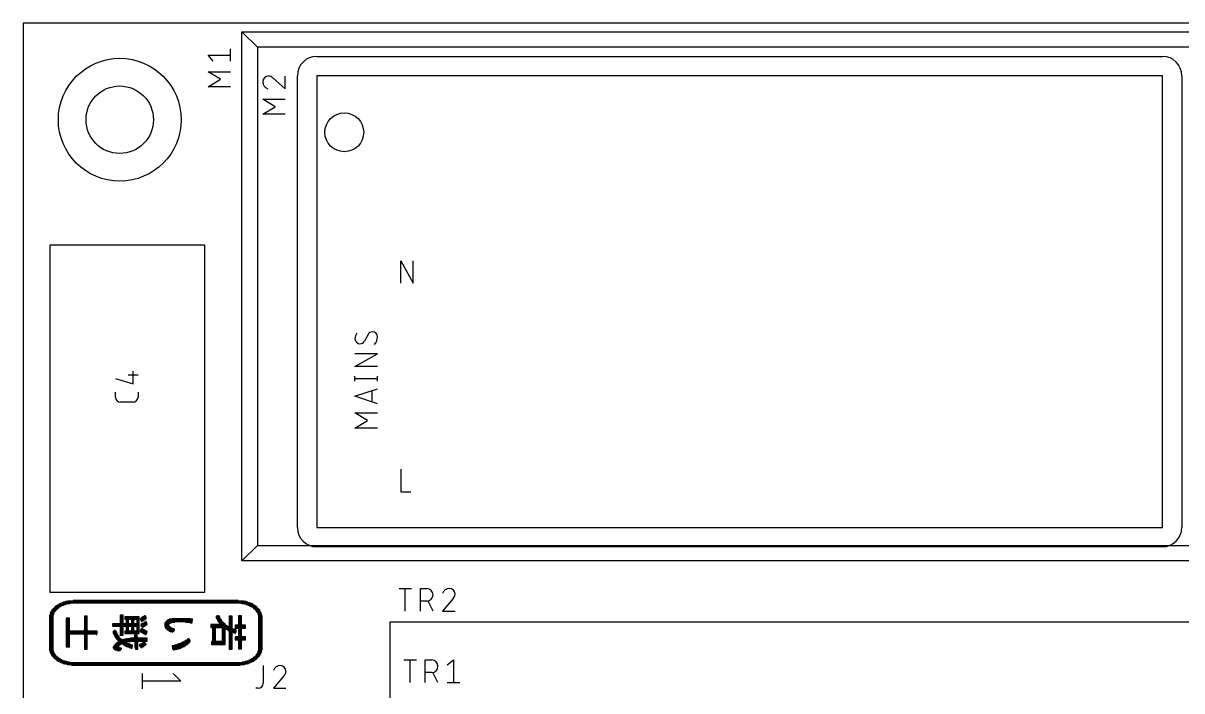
# Model space of a CAD drawing. Extents: x 0 to 3.54, y 0 to 3.31.
# Drawn here: x 0 to 2.362, y 1.946 to 3.307 of the extents above; entities that cross this region are included whole.
import ezdxf

# ---------------------------------------------------------------- set-up
doc = ezdxf.new("R2010")
doc.units = 0
doc.layers.add('DRAWING', color=7, linetype='Continuous')

# ---------------------------------------------------------------- blocks, each defined once
blk = doc.blocks.new('RECT')
at = {"linetype": 'Continuous'}
blk.add_hatch(color=7, dxfattribs=at).paths.add_polyline_path([(-0.01969, -0.01969), (0.01969, -0.01969), (0.01969, 0.01969), (-0.01969, 0.01969)])
blk.add_lwpolyline([(-0.01969, -0.01969), (0.01969, -0.01969), (0.01969, 0.01969), (-0.01969, 0.01969)], close=True, dxfattribs=at)

msp = doc.modelspace()

# ---------------------------------------------------------------- linework, layer by layer
at = {"layer": 'DRAWING'}
for p, q in [((3.5433, 3.3071), (0, 3.3071)), ((0, 3.3071), (0, 0)), ((0.4461, 3.2894), (2.5169, 3.2894)), ((0.4461, 2.2106), (0.4461, 3.2894)), ((0.4461, 3.2894), (0.4776, 3.2579)), ((0.3872, 3.2293), (0.377, 3.2421)), ((0.377, 3.2421), (0.423, 3.2421)), ((0.423, 3.2293), (0.423, 3.2549)), ((0.4776, 3.2579), (0.4776, 2.2421)), ((2.4854, 3.2579), (0.4776, 3.2579)), ((0.5984, 3.2394), (2.3228, 3.2394)), ((0.4026, 3.1926), (0.377, 3.2079)), ((0.377, 3.2079), (0.423, 3.2079)), ((0.377, 3.1772), (0.4026, 3.1926)), ((0.5088, 3.1953), (0.5343, 3.1735)), ((0.5343, 3.1735), (0.5343, 3.1991)), ((0.5591, 2.2787), (0.5591, 3.2)), ((0.5984, 3.2), (0.5984, 2.2787)), ((2.3228, 3.2), (0.5984, 3.2)), ((2.3228, 2.2787), (2.3228, 3.2)), ((2.3622, 3.2), (2.3622, 2.2787)), ((0.423, 3.1772), (0.377, 3.1772)), ((0.5139, 3.1368), (0.4883, 3.1522)), ((0.4883, 3.1522), (0.5343, 3.1522)), ((0.4883, 3.1215), (0.5139, 3.1368)), ((0.5343, 3.1215), (0.4883, 3.1215)), ((0.0548, 2.8551), (0.3698, 2.8551)), ((0.0548, 2.1464), (0.0548, 2.8551)), ((0.3698, 2.8551), (0.3698, 2.1464)), ((0.7697, 2.7768), (0.7697, 2.8228)), ((0.7697, 2.8228), (0.7953, 2.7768)), ((0.7953, 2.7768), (0.7953, 2.8228)), ((0.7032, 2.6725), (0.6956, 2.6585)), ((0.6764, 2.6071), (0.7224, 2.6326)), ((0.7224, 2.6326), (0.6764, 2.6326)), ((0.7224, 2.6071), (0.6764, 2.6071)), ((0.1882, 2.5823), (0.224, 2.572)), ((0.2138, 2.5899), (0.2342, 2.5899)), ((0.224, 2.572), (0.224, 2.5976)), ((0.6764, 2.5772), (0.6764, 2.5875)), ((0.6764, 2.5824), (0.7224, 2.5824)), ((0.7224, 2.5772), (0.7224, 2.5875)), ((0.1882, 2.5446), (0.1882, 2.5549)), ((0.2342, 2.5549), (0.2342, 2.5446)), ((0.6764, 2.5464), (0.7224, 2.5617)), ((0.7109, 2.5579), (0.7109, 2.5349)), ((0.224, 2.5344), (0.1985, 2.5344)), ((0.7224, 2.531), (0.6764, 2.5464)), ((0.702, 2.4969), (0.6764, 2.5122)), ((0.6764, 2.5122), (0.7224, 2.5122)), ((0.6764, 2.4815), (0.702, 2.4969)), ((0.7224, 2.4815), (0.6764, 2.4815)), ((0.7697, 2.3976), (0.7697, 2.3516)), ((0.7697, 2.3516), (0.7902, 2.3516)), ((0.5984, 2.2787), (2.3228, 2.2787)), ((0.4776, 2.2421), (0.4461, 2.2106)), ((0.4776, 2.2421), (2.4854, 2.2421)), ((2.3228, 2.2394), (0.5984, 2.2394)), ((2.5169, 2.2106), (0.4461, 2.2106)), ((0.7664, 2.1543), (0.7919, 2.1543)), ((0.7791, 2.1083), (0.7791, 2.1543)), ((0.8102, 2.1083), (0.8102, 2.1543)), ((0.8102, 2.1543), (0.8229, 2.1543)), ((0.3698, 2.1464), (0.0548, 2.1464)), ((0.8229, 2.1287), (0.8102, 2.1287)), ((0.8357, 2.1083), (0.8255, 2.1287)), ((0.8766, 2.1338), (0.8549, 2.1083)), ((0.8549, 2.1083), (0.8804, 2.1083)), ((0.7482, 0.0389), (0.7482, 2.0861)), ((0.7482, 2.0861), (2.4805, 2.0861)), ((0.776, 2.0086), (0.8016, 2.0086)), ((0.7888, 1.9626), (0.7888, 2.0086)), ((0.8198, 1.9626), (0.8198, 2.0086)), ((0.8198, 2.0086), (0.8326, 2.0086)), ((0.8645, 1.9984), (0.8773, 2.0086)), ((0.8773, 2.0086), (0.8773, 1.9626)), ((0.4895, 1.9971), (0.4895, 1.9613)), ((0.2425, 1.9811), (0.2425, 1.9496)), ((0.3213, 1.9654), (0.2425, 1.9654)), ((0.3055, 1.9811), (0.3213, 1.9654)), ((0.532, 1.9767), (0.5103, 1.9511)), ((0.8326, 1.983), (0.8198, 1.983)), ((0.8454, 1.9626), (0.8351, 1.983)), ((0.8645, 1.9626), (0.8901, 1.9626)), ((0.4793, 1.9511), (0.4742, 1.9511)), ((0.5103, 1.9511), (0.5358, 1.9511))]:
    msp.add_line(p, q, dxfattribs=at)
for centre, radius in [((0.1969, 3.1102), 0.1252), ((0.1969, 3.1102), 0.0688), ((0.6547, 3.0846), 0.0396)]:
    msp.add_circle(centre, radius, dxfattribs=at)
for centre, radius, start, end in [((0.5984, 3.2), 0.0394, 90, 180), ((2.3228, 3.2), 0.0394, 0, 90), ((0.4998, 3.1876), 0.0115, 90, 180), ((0.4998, 3.1867), 0.0124, 43.6034, 90.0002), ((0.5031, 3.1876), 0.0148, 180.0001, 252.0554), ((0.6956, 2.6636), 0.0192, 143.1294, 180), ((0.7122, 2.6673), 0.0104, 90.0001, 149.4899), ((0.7122, 2.6674), 0.0102, 0, 90), ((0.6866, 2.6636), 0.0102, 180, 270), ((0.6866, 2.6637), 0.0104, 269.9998, 329.4902), ((0.7008, 2.6674), 0.0216, 314.761, 359.9999), ((0.1985, 2.5446), 0.0102, 180.0014, 270), ((0.224, 2.5446), 0.0102, 270, 0), ((0.5984, 2.2787), 0.0394, 180, 270), ((2.3228, 2.2787), 0.0394, 270, 0), ((0.8229, 2.1415), 0.0128, 270, 90), ((0.8689, 2.1395), 0.0148, 90.0001, 162.0549), ((0.8689, 2.1428), 0.0115, 0, 90), ((0.8681, 2.1428), 0.0124, 313.604, 359.9996), ((0.8326, 1.9958), 0.0128, 270, 90), ((0.5243, 1.9823), 0.0148, 90.0001, 162.0549), ((0.5243, 1.9856), 0.0115, 0, 90), ((0.5235, 1.9856), 0.0124, 313.604, 359.9996), ((0.4793, 1.9613), 0.0102, 270, 0)]:
    msp.add_arc(centre, radius, start, end, dxfattribs=at)

# ---------------------------------------------------------------- block references
at = {"layer": 'DRAWING', "yscale": 0.0305, "rotation": 270}
for p, xscale in [((0.0821, 2.1234), 0.1524), ((0.0833, 2.124), 0.1219), ((0.0845, 2.124), 0.1219), ((0.0857, 2.124), 0.1219), ((0.0869, 2.1252), 0.1219), ((0.0881, 2.1252), 0.1219), ((0.0893, 2.1252), 0.1219), ((0.0905, 2.1258), 0.0914), ((0.0917, 2.1264), 0.1219), ((0.0929, 2.1264), 0.1219), ((0.0941, 2.1264), 0.1219), ((0.0953, 2.1264), 0.1219), ((0.0965, 2.127), 0.0914), ((0.0977, 2.127), 0.0914), ((0.0989, 2.127), 0.0914), ((0.1001, 2.127), 0.0914), ((0.1013, 2.127), 0.0914), ((0.1025, 2.1276), 0.1219), ((0.1037, 2.1276), 0.1219), ((0.1049, 2.1276), 0.1219), ((0.1061, 2.1276), 0.1219), ((0.1073, 2.1276), 0.1219), ((0.1085, 2.1276), 0.1219), ((0.1097, 2.1276), 0.1219), ((0.1109, 2.1276), 0.1219), ((0.1121, 2.1276), 0.1219), ((0.1133, 2.1276), 0.1219), ((0.1145, 2.1276), 0.1219), ((0.1157, 2.1276), 0.1219), ((0.1169, 2.1276), 0.1219), ((0.1181, 2.1276), 0.1219), ((0.1193, 2.1276), 0.1219), ((0.1205, 2.1276), 0.1219), ((0.1217, 2.1276), 0.1219), ((0.1229, 2.1276), 0.1219), ((0.1241, 2.1276), 0.1219), ((0.1253, 2.1276), 0.1219), ((0.1265, 2.1276), 0.1219), ((0.1277, 2.1276), 0.1219), ((0.1289, 2.1276), 0.1219), ((0.1301, 2.1276), 0.1219), ((0.1313, 2.1276), 0.1219), ((0.1325, 2.1276), 0.1219), ((0.1337, 2.1276), 0.1219), ((0.1349, 2.1276), 0.1219), ((0.1361, 2.1276), 0.1219), ((0.1373, 2.1276), 0.1219), ((0.1385, 2.1276), 0.1219), ((0.1397, 2.1276), 0.1219), ((0.1409, 2.1276), 0.1219), ((0.1421, 2.1276), 0.1219), ((0.1433, 2.1276), 0.1219), ((0.1445, 2.1276), 0.1219), ((0.1457, 2.1276), 0.1219), ((0.1469, 2.1276), 0.1219), ((0.1481, 2.1276), 0.1219), ((0.1493, 2.1276), 0.1219), ((0.1505, 2.1276), 0.1219), ((0.1517, 2.1276), 0.1219), ((0.1529, 2.1276), 0.1219), ((0.1541, 2.1276), 0.1219), ((0.1553, 2.1276), 0.1219), ((0.1565, 2.1276), 0.1219), ((0.1577, 2.1276), 0.1219), ((0.1589, 2.1276), 0.1219), ((0.1601, 2.1276), 0.1219), ((0.1613, 2.1276), 0.1219), ((0.1625, 2.1276), 0.1219), ((0.1637, 2.1276), 0.1219), ((0.1649, 2.1276), 0.1219), ((0.1661, 2.1276), 0.1219), ((0.1673, 2.1276), 0.1219), ((0.1685, 2.1276), 0.1219), ((0.1697, 2.1276), 0.1219), ((0.1709, 2.1276), 0.1219), ((0.1721, 2.1276), 0.1219), ((0.1733, 2.1276), 0.1219), ((0.1745, 2.1276), 0.1219), ((0.1757, 2.1276), 0.1219), ((0.1769, 2.1276), 0.1219), ((0.1781, 2.1276), 0.1219), ((0.1793, 2.1276), 0.1219), ((0.1805, 2.1276), 0.1219), ((0.1817, 2.1276), 0.1219), ((0.1829, 2.1276), 0.1219), ((0.1841, 2.1276), 0.1219), ((0.1853, 2.1276), 0.1219), ((0.1865, 2.1276), 0.1219), ((0.1877, 2.1276), 0.1219), ((0.1889, 2.1276), 0.1219), ((0.1901, 2.1276), 0.1219), ((0.1913, 2.1276), 0.1219), ((0.1925, 2.1276), 0.1219), ((0.1937, 2.1276), 0.1219), ((0.1949, 2.1276), 0.1219), ((0.1961, 2.1276), 0.1219), ((0.1973, 2.1276), 0.1219), ((0.1985, 2.1276), 0.1219), ((0.1997, 2.1276), 0.1219), ((0.2009, 2.1276), 0.1219), ((0.2021, 2.1276), 0.1219), ((0.2033, 2.1276), 0.1219), ((0.2045, 2.1276), 0.1219), ((0.2057, 2.1276), 0.1219), ((0.2069, 2.1276), 0.1219), ((0.2081, 2.1276), 0.1219), ((0.2093, 2.1276), 0.1219), ((0.2105, 2.1276), 0.1219), ((0.2117, 2.1276), 0.1219), ((0.2129, 2.1276), 0.1219), ((0.2141, 2.1276), 0.1219), ((0.2153, 2.1276), 0.1219), ((0.2165, 2.1276), 0.1219), ((0.2177, 2.1276), 0.1219), ((0.2189, 2.1276), 0.1219), ((0.2201, 2.1276), 0.1219), ((0.2213, 2.1276), 0.1219), ((0.2225, 2.1276), 0.1219), ((0.2237, 2.1276), 0.1219), ((0.2249, 2.1276), 0.1219), ((0.2261, 2.1276), 0.1219), ((0.2273, 2.1276), 0.1219), ((0.2285, 2.1276), 0.1219), ((0.2297, 2.1276), 0.1219), ((0.2309, 2.1276), 0.1219), ((0.2321, 2.1276), 0.1219), ((0.2333, 2.1276), 0.1219), ((0.2345, 2.1276), 0.1219), ((0.2357, 2.1276), 0.1219), ((0.2369, 2.1276), 0.1219), ((0.2381, 2.1276), 0.1219), ((0.2393, 2.1276), 0.1219), ((0.2405, 2.1276), 0.1219), ((0.2417, 2.1276), 0.1219), ((0.2429, 2.1276), 0.1219), ((0.2441, 2.1276), 0.1219), ((0.2453, 2.1276), 0.1219), ((0.2465, 2.1276), 0.1219), ((0.2477, 2.1276), 0.1219), ((0.2489, 2.1276), 0.1219), ((0.2501, 2.1276), 0.1219), ((0.2513, 2.1276), 0.1219), ((0.2525, 2.1276), 0.1219), ((0.2537, 2.1276), 0.1219), ((0.2549, 2.1276), 0.1219), ((0.2561, 2.1276), 0.1219), ((0.2573, 2.1276), 0.1219), ((0.2585, 2.1276), 0.1219), ((0.2597, 2.1276), 0.1219), ((0.2609, 2.1276), 0.1219), ((0.2621, 2.1276), 0.1219), ((0.2633, 2.1276), 0.1219), ((0.2645, 2.1276), 0.1219), ((0.2657, 2.1276), 0.1219), ((0.2669, 2.1276), 0.1219), ((0.2681, 2.1276), 0.1219), ((0.2693, 2.1276), 0.1219), ((0.2705, 2.1276), 0.1219), ((0.2717, 2.1276), 0.1219), ((0.2729, 2.1276), 0.1219), ((0.2741, 2.1276), 0.1219), ((0.2753, 2.1276), 0.1219), ((0.2765, 2.1276), 0.1219), ((0.2777, 2.1276), 0.1219), ((0.2789, 2.1276), 0.1219), ((0.2801, 2.1276), 0.1219), ((0.2813, 2.1276), 0.1219), ((0.2825, 2.1276), 0.1219), ((0.2837, 2.1276), 0.1219), ((0.2849, 2.1276), 0.1219), ((0.2861, 2.1276), 0.1219), ((0.2873, 2.1276), 0.1219), ((0.2885, 2.1276), 0.1219), ((0.2897, 2.1276), 0.1219), ((0.2909, 2.1276), 0.1219), ((0.2921, 2.1276), 0.1219), ((0.2933, 2.1276), 0.1219), ((0.2945, 2.1276), 0.1219), ((0.2957, 2.1276), 0.1219), ((0.2969, 2.1276), 0.1219), ((0.2981, 2.1276), 0.1219), ((0.2993, 2.1276), 0.1219), ((0.3005, 2.1276), 0.1219), ((0.3017, 2.1276), 0.1219), ((0.3029, 2.1276), 0.1219), ((0.3041, 2.1276), 0.1219), ((0.3053, 2.1276), 0.1219), ((0.3065, 2.1276), 0.1219), ((0.3077, 2.1276), 0.1219), ((0.3089, 2.1276), 0.1219), ((0.3101, 2.1276), 0.1219), ((0.3113, 2.1276), 0.1219), ((0.3125, 2.1276), 0.1219), ((0.3137, 2.1276), 0.1219), ((0.3149, 2.1276), 0.1219), ((0.3161, 2.1276), 0.1219), ((0.3173, 2.1276), 0.1219), ((0.3185, 2.1276), 0.1219), ((0.3197, 2.1276), 0.1219), ((0.3209, 2.1276), 0.1219), ((0.3221, 2.1276), 0.1219), ((0.3233, 2.1276), 0.1219), ((0.3245, 2.1276), 0.1219), ((0.3257, 2.1276), 0.1219), ((0.3269, 2.1276), 0.1219), ((0.3281, 2.1276), 0.1219), ((0.3293, 2.1276), 0.1219), ((0.3305, 2.1276), 0.1219), ((0.3317, 2.1276), 0.1219), ((0.3329, 2.1276), 0.1219), ((0.3341, 2.1276), 0.1219), ((0.3353, 2.1276), 0.1219), ((0.3365, 2.1276), 0.1219), ((0.3377, 2.1276), 0.1219), ((0.3389, 2.1276), 0.1219), ((0.3401, 2.1276), 0.1219), ((0.3413, 2.1276), 0.1219), ((0.3425, 2.1276), 0.1219), ((0.3437, 2.1276), 0.1219), ((0.3449, 2.1276), 0.1219), ((0.3461, 2.1276), 0.1219), ((0.3473, 2.1276), 0.1219), ((0.3485, 2.1276), 0.1219), ((0.3497, 2.1276), 0.1219), ((0.3509, 2.1276), 0.1219), ((0.3521, 2.1276), 0.1219), ((0.3533, 2.1276), 0.1219), ((0.3545, 2.1276), 0.1219), ((0.3557, 2.1276), 0.1219), ((0.3569, 2.1276), 0.1219), ((0.3581, 2.1276), 0.1219), ((0.3593, 2.1276), 0.1219), ((0.3605, 2.1276), 0.1219), ((0.3617, 2.1276), 0.1219), ((0.3629, 2.1276), 0.1219), ((0.3641, 2.1276), 0.1219), ((0.3653, 2.1276), 0.1219), ((0.3665, 2.1276), 0.1219), ((0.3677, 2.1276), 0.1219), ((0.3689, 2.1276), 0.1219), ((0.3701, 2.1276), 0.1219), ((0.3713, 2.1276), 0.1219), ((0.3725, 2.1276), 0.1219), ((0.3737, 2.1276), 0.1219), ((0.3749, 2.1276), 0.1219), ((0.3761, 2.1276), 0.1219), ((0.3773, 2.1276), 0.1219), ((0.3785, 2.1276), 0.1219), ((0.3797, 2.1276), 0.1219), ((0.3809, 2.1276), 0.1219), ((0.3821, 2.1276), 0.1219), ((0.3833, 2.1276), 0.1219), ((0.3845, 2.1276), 0.1219), ((0.3857, 2.1276), 0.1219), ((0.3869, 2.1276), 0.1219), ((0.3881, 2.1276), 0.1219), ((0.3893, 2.1276), 0.1219), ((0.3905, 2.1276), 0.1219), ((0.3917, 2.1276), 0.1219), ((0.3929, 2.1276), 0.1219), ((0.3941, 2.1276), 0.1219), ((0.3953, 2.1276), 0.1219), ((0.3965, 2.1276), 0.1219), ((0.3977, 2.1276), 0.1219), ((0.3989, 2.1276), 0.1219), ((0.4001, 2.1276), 0.1219), ((0.4013, 2.1276), 0.1219), ((0.4025, 2.1276), 0.1219), ((0.4037, 2.1276), 0.1219), ((0.4049, 2.1276), 0.1219), ((0.4061, 2.1276), 0.1219), ((0.4073, 2.1276), 0.1219), ((0.4085, 2.1276), 0.1219), ((0.4097, 2.1276), 0.1219), ((0.4109, 2.1276), 0.1219), ((0.4121, 2.1276), 0.1219), ((0.4133, 2.1276), 0.1219), ((0.4145, 2.1276), 0.1219), ((0.4157, 2.1276), 0.1219), ((0.4169, 2.1276), 0.1219), ((0.4181, 2.1276), 0.1219), ((0.4193, 2.1276), 0.1219), ((0.4205, 2.1276), 0.1219), ((0.4217, 2.1276), 0.1219), ((0.4229, 2.1276), 0.1219), ((0.4241, 2.1276), 0.1219), ((0.4253, 2.1276), 0.1219), ((0.4265, 2.1276), 0.1219), ((0.4277, 2.1276), 0.1219), ((0.4289, 2.1276), 0.1219), ((0.4301, 2.1276), 0.1219), ((0.4313, 2.1276), 0.1219), ((0.4325, 2.1276), 0.1219), ((0.4337, 2.1276), 0.1219), ((0.4349, 2.1276), 0.1219), ((0.4361, 2.1276), 0.1219), ((0.4373, 2.1276), 0.1219), ((0.4385, 2.1276), 0.1219), ((0.4397, 2.127), 0.0914), ((0.4409, 2.127), 0.0914), ((0.4421, 2.127), 0.0914), ((0.4433, 2.127), 0.0914), ((0.4445, 2.127), 0.0914), ((0.4457, 2.1264), 0.1219), ((0.4469, 2.1264), 0.1219), ((0.4481, 2.1264), 0.1219), ((0.4493, 2.1264), 0.1219), ((0.4505, 2.1258), 0.0914), ((0.4517, 2.1252), 0.1219), ((0.4529, 2.1252), 0.1219), ((0.4541, 2.1252), 0.1219), ((0.4553, 2.124), 0.1219), ((0.4565, 2.124), 0.1219), ((0.4577, 2.124), 0.1219), ((0.0557, 2.064), 2.072599999999999), ((0.0569, 2.064), 2.194599999999999), ((0.0581, 2.064), 2.3165), ((0.0593, 2.064), 2.3774), ((0.0605, 2.064), 2.4384), ((0.0617, 2.1072), 0.3048), ((0.0629, 2.1096), 0.2438), ((0.0641, 2.1114), 0.2134), ((0.0653, 2.1126), 0.2134), ((0.0665, 2.1138), 0.2134), ((0.0677, 2.1156), 0.1829), ((0.0689, 2.1162), 0.1524), ((0.0701, 2.1168), 0.1829), ((0.0713, 2.1174), 0.1524), ((0.0725, 2.1186), 0.1524), ((0.0737, 2.1198), 0.1524), ((0.0749, 2.1198), 0.1524), ((0.0761, 2.121), 0.1524), ((0.0773, 2.1216), 0.1219), ((0.0785, 2.1216), 0.1219), ((0.0797, 2.1228), 0.1219), ((0.0809, 2.1228), 0.1219), ((0.4589, 2.1228), 0.1219), ((0.4601, 2.1228), 0.1219), ((0.4613, 2.1222), 0.1524), ((0.4625, 2.1216), 0.1219), ((0.4637, 2.121), 0.1524), ((0.4649, 2.121), 0.1524), ((0.4661, 2.1198), 0.1524), ((0.4673, 2.1198), 0.1524), ((0.4685, 2.1186), 0.1524), ((0.4697, 2.1174), 0.1524), ((0.4709, 2.1168), 0.1829), ((0.4721, 2.1156), 0.1829), ((0.4733, 2.1144), 0.1829), ((0.4745, 2.1138), 0.2134), ((0.4757, 2.1126), 0.2134), ((0.4769, 2.1108), 0.2438), ((0.4781, 2.1096), 0.2438), ((0.4793, 2.1072), 0.3048), ((0.4805, 2.064), 2.4384), ((0.4817, 2.064), 2.3774), ((0.4829, 2.064), 2.2555), ((0.4841, 2.0634), 2.164099999999999), ((0.4853, 2.064), 2.011699999999999), ((0.0545, 2.064), 1.8288), ((0.0881, 2.0646), 1.4935), ((0.0893, 2.0646), 1.4935), ((0.0905, 2.0646), 1.4935), ((0.0917, 2.0646), 1.4935), ((0.0929, 2.0646), 1.4935), ((0.0941, 2.0646), 1.4935), ((0.1253, 2.064), 1.7069), ((0.1265, 2.064), 1.7069), ((0.1277, 2.064), 1.7069), ((0.1289, 2.064), 1.7069), ((0.1301, 2.064), 1.7069), ((0.1829, 2.0796), 0.1219), ((0.1841, 2.0796), 0.1219), ((0.1853, 2.0796), 0.1219), ((0.1865, 2.0796), 0.1219), ((0.1877, 2.0796), 0.1219), ((0.1889, 2.0796), 0.1219), ((0.1901, 2.0796), 0.1219), ((0.1913, 2.0796), 0.1219), ((0.1925, 2.0796), 0.1219), ((0.1937, 2.0796), 0.1219), ((0.1949, 2.0796), 0.1219), ((0.1961, 2.0796), 0.1219), ((0.1973, 2.0796), 0.1219), ((0.1985, 2.0796), 1.036299999999999), ((0.1997, 2.0796), 1.036299999999999), ((0.2009, 2.0796), 1.036299999999999), ((0.2021, 2.0796), 1.036299999999999), ((0.2033, 2.0796), 1.036299999999999), ((0.2045, 2.0796), 0.1219), ((0.2057, 2.0796), 0.1219), ((0.2069, 2.0796), 0.1219), ((0.2081, 2.094), 0.1219), ((0.2081, 2.0796), 0.1219), ((0.2093, 2.094), 0.1219), ((0.2093, 2.0796), 0.1219), ((0.2105, 2.0796), 0.8534), ((0.2117, 2.0796), 0.8534), ((0.2129, 2.0796), 0.8534), ((0.2141, 2.0796), 0.8534), ((0.2153, 2.094), 0.1219), ((0.2153, 2.0796), 0.1219), ((0.2165, 2.094), 0.1219), ((0.2165, 2.0796), 0.1219), ((0.2177, 2.094), 0.1219), ((0.2177, 2.0796), 0.1219), ((0.2189, 2.094), 0.1219), ((0.2189, 2.0796), 0.1219), ((0.2201, 2.094), 0.1219), ((0.2201, 2.0796), 0.1219), ((0.2213, 2.0796), 0.8534), ((0.2225, 2.0796), 0.8534), ((0.2237, 2.0796), 0.8534), ((0.2249, 2.0796), 0.8534), ((0.2261, 2.0934), 0.1524), ((0.2261, 2.0796), 0.1219), ((0.2273, 2.094), 0.1219), ((0.2273, 2.0796), 0.1219), ((0.2285, 2.094), 0.1219), ((0.2285, 2.0796), 0.1219), ((0.2297, 2.094), 0.1219), ((0.2297, 2.0796), 0.1219), ((0.2309, 2.094), 0.1219), ((0.2309, 2.0796), 0.1219), ((0.2321, 2.0796), 0.8534), ((0.2333, 2.0796), 0.8534), ((0.2345, 2.0796), 0.8534), ((0.2357, 2.0796), 0.8534), ((0.2393, 2.0922), 0.0305), ((0.2405, 2.0916), 0.1219), ((0.2405, 2.0796), 0.061), ((0.2417, 2.091), 0.2134), ((0.2417, 2.0796), 0.1219), ((0.2429, 2.0916), 0.1829), ((0.2429, 2.0784), 0.1829), ((0.2441, 2.0928), 0.1829), ((0.2441, 2.0796), 0.1829), ((0.2453, 2.0928), 0.1829), ((0.2453, 2.0796), 0.1829), ((0.2465, 2.094), 0.1829), ((0.2465, 2.0808), 0.1829), ((0.2477, 2.0952), 0.1829), ((0.2477, 2.0814), 0.2134), ((0.2489, 2.0952), 0.1829), ((0.2489, 2.082), 0.1829), ((0.2501, 2.0946), 0.0914), ((0.2501, 2.0832), 0.1829), ((0.2513, 2.0826), 0.0914), ((0.2525, 2.082), 0.061), ((0.2897, 2.0802), 0.2134), ((0.2909, 2.0796), 0.3048), ((0.2921, 2.0802), 0.3962), ((0.2933, 2.0796), 0.4267000000000001), ((0.2945, 2.0796), 0.4877000000000001), ((0.2957, 2.0802), 0.5182000000000001), ((0.2969, 2.0862), 0.2134), ((0.2981, 2.0874), 0.2134), ((0.2993, 2.088), 0.1829), ((0.3005, 2.088), 0.1829), ((0.3017, 2.088), 0.1829), ((0.3029, 2.0886), 0.1524), ((0.3041, 2.0892), 0.1829), ((0.3053, 2.0892), 0.1829), ((0.3065, 2.0892), 0.1829), ((0.3077, 2.0892), 0.1829), ((0.3089, 2.0892), 0.1829), ((0.3101, 2.0898), 0.1524), ((0.3113, 2.0898), 0.1524), ((0.3125, 2.0898), 0.1524), ((0.3137, 2.0898), 0.1524), ((0.3149, 2.0898), 0.1524), ((0.3161, 2.0898), 0.1524), ((0.3173, 2.0898), 0.1524), ((0.3185, 2.0898), 0.1524), ((0.3197, 2.0898), 0.1524), ((0.3209, 2.0898), 0.1524), ((0.3221, 2.0898), 0.1524), ((0.3233, 2.0898), 0.1524), ((0.3245, 2.0898), 0.1524), ((0.3257, 2.0898), 0.1524), ((0.3269, 2.0898), 0.1524), ((0.3281, 2.0898), 0.1524), ((0.3293, 2.0898), 0.1524), ((0.3305, 2.0898), 0.1524), ((0.3317, 2.0892), 0.1829), ((0.3329, 2.0892), 0.1829), ((0.3341, 2.0892), 0.1829), ((0.3353, 2.0892), 0.1829), ((0.3365, 2.0892), 0.1829), ((0.3377, 2.0892), 0.1829), ((0.3389, 2.0892), 0.1829), ((0.3401, 2.0892), 0.1829), ((0.3413, 2.088), 0.1829), ((0.3425, 2.088), 0.1829), ((0.3437, 2.088), 0.1829), ((0.3449, 2.0904), 0.061), ((0.3833, 2.0778), 0.1524), ((0.3845, 2.0778), 0.1524), ((0.3857, 2.0778), 0.1524), ((0.3869, 2.0604), 1.036299999999999), ((0.3881, 2.0604), 1.036299999999999), ((0.3893, 2.0604), 1.036299999999999), ((0.3905, 2.0604), 1.036299999999999), ((0.3917, 2.0604), 1.036299999999999), ((0.3929, 2.0778), 0.1524), ((0.3941, 2.0958), 0.0914), ((0.3941, 2.0778), 0.1524), ((0.3953, 2.0946), 0.1524), ((0.3953, 2.0778), 0.1524), ((0.3965, 2.0934), 0.2134), ((0.3965, 2.0778), 0.1524), ((0.3977, 2.0934), 0.2743), ((0.3977, 2.0778), 0.1524), ((0.3989, 2.0922), 0.3353), ((0.3989, 2.0778), 0.1524), ((0.4001, 2.0904), 0.3048), ((0.4001, 2.0778), 0.1524), ((0.4013, 2.0886), 0.2743), ((0.4013, 2.0778), 0.1524), ((0.4025, 2.0832), 0.4267000000000001), ((0.4037, 2.0826), 0.3962), ((0.4049, 2.0814), 0.3353), ((0.4061, 2.0634), 1.1887), ((0.4073, 2.0628), 1.158199999999999), ((0.4085, 2.0622), 1.127799999999999), ((0.4097, 2.0616), 1.097299999999999), ((0.4109, 2.061), 1.066799999999999), ((0.4121, 2.0772), 0.1829), ((0.4133, 2.076), 0.1829), ((0.4205, 2.064), 1.7069), ((0.4217, 2.064), 1.7069), ((0.4229, 2.064), 1.7069), ((0.4241, 2.064), 1.7069), ((0.4253, 2.064), 1.7069), ((0.4325, 2.0766), 0.1524), ((0.4337, 2.0766), 0.1524), ((0.4349, 2.0766), 0.1524), ((0.4361, 2.0766), 0.1524), ((0.4373, 2.0766), 0.1524), ((0.4385, 2.0766), 0.1524), ((0.4397, 2.0652), 1.7069), ((0.4409, 2.0652), 1.7069), ((0.4421, 2.0652), 1.7069), ((0.4433, 2.0652), 1.7069), ((0.4445, 2.0652), 1.7069), ((0.4457, 2.0766), 0.1524), ((0.4469, 2.0766), 0.1524), ((0.4481, 2.0766), 0.1524), ((0.4493, 2.0766), 0.1524), ((0.4505, 2.0766), 0.1524), ((0.4517, 2.0766), 0.1524), ((0.4529, 2.0766), 0.1524), ((0.4865, 2.064), 1.7678), ((0.0953, 2.0646), 0.1524), ((0.0965, 2.0646), 0.1524), ((0.0977, 2.0646), 0.1524), ((0.0989, 2.0646), 0.1524), ((0.1001, 2.0646), 0.1524), ((0.1013, 2.0646), 0.1524), ((0.1025, 2.0646), 0.1524), ((0.1037, 2.0646), 0.1524), ((0.1049, 2.0646), 0.1524), ((0.1061, 2.0646), 0.1524), ((0.1073, 2.0646), 0.1524), ((0.1085, 2.0646), 0.1524), ((0.1097, 2.0646), 0.1524), ((0.1109, 2.0646), 0.1524), ((0.1121, 2.0646), 0.1524), ((0.1133, 2.0646), 0.1524), ((0.1145, 2.0646), 0.1524), ((0.1157, 2.0646), 0.1524), ((0.1169, 2.0646), 0.1524), ((0.1181, 2.0646), 0.1524), ((0.1193, 2.0646), 0.1524), ((0.1205, 2.0646), 0.1524), ((0.1217, 2.0646), 0.1524), ((0.1229, 2.0646), 0.1524), ((0.1241, 2.0646), 0.2134), ((0.1313, 2.0652), 0.1829), ((0.1325, 2.0646), 0.1524), ((0.1337, 2.0646), 0.1524), ((0.1349, 2.0646), 0.1524), ((0.1361, 2.0646), 0.1524), ((0.1373, 2.0646), 0.1524), ((0.1385, 2.0646), 0.1524), ((0.1397, 2.0646), 0.1524), ((0.1409, 2.0646), 0.1524), ((0.1421, 2.0646), 0.1524), ((0.1433, 2.0646), 0.1524), ((0.1445, 2.0646), 0.1524), ((0.1457, 2.0646), 0.1524), ((0.1469, 2.0646), 0.1524), ((0.1481, 2.0646), 0.1524), ((0.1493, 2.064), 0.1829), ((0.1505, 2.0646), 0.1524), ((0.1841, 2.0652), 0.1219), ((0.1853, 2.064), 0.1829), ((0.1865, 2.0634), 0.2743), ((0.1877, 2.0622), 0.3353), ((0.1889, 2.061), 0.3353), ((0.1901, 2.0586), 0.3353), ((0.1913, 2.0568), 0.3048), ((0.1925, 2.055), 0.2743), ((0.1937, 2.0532), 0.2438), ((0.1949, 2.052), 0.2438), ((0.2081, 2.0652), 0.1219), ((0.2093, 2.0652), 0.1219), ((0.2153, 2.0652), 0.1219), ((0.2165, 2.0652), 0.1219), ((0.2177, 2.0652), 0.1219), ((0.2189, 2.0652), 0.1219), ((0.2201, 2.0652), 0.1219), ((0.2261, 2.0652), 0.1219), ((0.2273, 2.0652), 0.1219), ((0.2273, 2.0532), 0.3048), ((0.2285, 2.0652), 0.1219), ((0.2285, 2.0466), 0.6401), ((0.2297, 2.0652), 0.1219), ((0.2297, 2.0448), 0.7315000000000002), ((0.2309, 2.0652), 0.1219), ((0.2309, 2.0448), 0.7315000000000002), ((0.2321, 2.0448), 0.7315000000000002), ((0.2393, 2.0676), 0.061), ((0.2405, 2.0682), 0.1524), ((0.2417, 2.0688), 0.1829), ((0.2429, 2.0676), 0.1829), ((0.2441, 2.0676), 0.1829), ((0.2453, 2.0664), 0.1829), ((0.2465, 2.0664), 0.1829), ((0.2477, 2.0652), 0.1829), ((0.2489, 2.0646), 0.2134), ((0.2501, 2.064), 0.1829), ((0.2513, 2.0652), 0.1219), ((0.2525, 2.0658), 0.0305), ((0.2969, 2.0736), 0.2438), ((0.2981, 2.0718), 0.2134), ((0.2993, 2.0718), 0.2134), ((0.3005, 2.0706), 0.2134), ((0.3017, 2.07), 0.1829), ((0.3029, 2.07), 0.1829), ((0.3041, 2.0688), 0.1829), ((0.3053, 2.0694), 0.1524), ((0.3065, 2.07), 0.1219), ((0.3077, 2.07), 0.061), ((0.4145, 2.0748), 0.1829), ((0.4157, 2.0742), 0.1524), ((0.4169, 2.0736), 0.1829), ((0.4181, 2.0724), 0.1829), ((0.4193, 2.0718), 0.1524), ((0.4265, 2.0688), 0.1829), ((0.4277, 2.0682), 0.1524), ((0.4289, 2.0682), 0.1524), ((0.4301, 2.0676), 0.1829), ((0.4313, 2.067), 0.1524), ((0.4325, 2.0664), 0.1829), ((0.4325, 2.0526), 0.1524), ((0.4337, 2.0676), 0.1219), ((0.4337, 2.0526), 0.1524), ((0.4349, 2.0526), 0.1524), ((0.4361, 2.0526), 0.1524), ((0.4373, 2.0526), 0.1524), ((0.4385, 2.0526), 0.1524), ((0.4457, 2.0526), 0.1524), ((0.4469, 2.0526), 0.1524), ((0.4481, 2.0526), 0.1524), ((0.4493, 2.0526), 0.1524), ((0.4505, 2.0526), 0.1524), ((0.4517, 2.0526), 0.1524), ((0.4529, 2.0526), 0.1524), ((0.1841, 2.034), 0.061), ((0.1853, 2.034), 0.1829), ((0.1865, 2.0346), 0.2134), ((0.1877, 2.0346), 0.2743), ((0.1889, 2.0352), 0.3048), ((0.1901, 2.0358), 0.3353), ((0.1913, 2.0364), 0.3658), ((0.1925, 2.0358), 0.3962), ((0.1937, 2.0412), 0.1829), ((0.1937, 2.031), 0.1524), ((0.1949, 2.0412), 0.1829), ((0.1949, 2.031), 0.1524), ((0.1961, 2.0466), 0.3962), ((0.1961, 2.031), 0.1524), ((0.1973, 2.0466), 0.3353), ((0.1973, 2.0304), 0.1219), ((0.1985, 2.046), 0.3048), ((0.1985, 2.031), 0.0914), ((0.1997, 2.046), 0.2438), ((0.1997, 2.0316), 0.061), ((0.2009, 2.0454), 0.2134), ((0.2021, 2.0454), 0.2134), ((0.2033, 2.0454), 0.2134), ((0.2045, 2.0448), 0.2438), ((0.2057, 2.0442), 0.2743), ((0.2069, 2.0448), 0.3048), ((0.2081, 2.0442), 0.3353), ((0.2093, 2.0478), 0.1524), ((0.2093, 2.0406), 0.1524), ((0.2105, 2.0478), 0.1524), ((0.2105, 2.04), 0.1829), ((0.2117, 2.049), 0.1524), ((0.2117, 2.0394), 0.1524), ((0.2129, 2.049), 0.1524), ((0.2129, 2.0394), 0.1524), ((0.2141, 2.049), 0.1524), ((0.2141, 2.0382), 0.1524), ((0.2153, 2.049), 0.1524), ((0.2153, 2.0382), 0.1524), ((0.2165, 2.049), 0.1524), ((0.2165, 2.0376), 0.1829), ((0.2177, 2.049), 0.1524), ((0.2177, 2.037), 0.1524), ((0.2189, 2.0502), 0.1524), ((0.2189, 2.037), 0.1524), ((0.2201, 2.0502), 0.1524), ((0.2201, 2.0358), 0.1524), ((0.2213, 2.0502), 0.1524), ((0.2213, 2.0358), 0.1524), ((0.2225, 2.0502), 0.1524), ((0.2225, 2.037), 0.0914), ((0.2237, 2.0502), 0.1524), ((0.2249, 2.0502), 0.1524), ((0.2261, 2.0502), 0.1524), ((0.2333, 2.0424), 0.6096), ((0.2345, 2.0502), 0.1524), ((0.2357, 2.0502), 0.1524), ((0.2369, 2.0502), 0.1524), ((0.2381, 2.0502), 0.1524), ((0.2381, 2.0388), 0.061), ((0.2393, 2.0502), 0.1524), ((0.2393, 2.0376), 0.1219), ((0.2405, 2.0502), 0.1524), ((0.2405, 2.0376), 0.1829), ((0.2417, 2.0502), 0.1524), ((0.2417, 2.0376), 0.1829), ((0.2429, 2.0502), 0.1524), ((0.2429, 2.0388), 0.1829), ((0.2441, 2.0502), 0.1524), ((0.2441, 2.04), 0.1829), ((0.2453, 2.0502), 0.1524), ((0.2453, 2.04), 0.1829), ((0.2465, 2.0502), 0.1524), ((0.2465, 2.0412), 0.1829), ((0.2477, 2.0502), 0.1524), ((0.2477, 2.0418), 0.1524), ((0.2489, 2.0502), 0.1524), ((0.2489, 2.0406), 0.0914), ((0.2501, 2.0502), 0.1524), ((0.2501, 2.0406), 0.0305), ((0.2513, 2.0502), 0.1524), ((0.2525, 2.0502), 0.1524), ((0.3041, 2.037), 0.0305), ((0.3053, 2.0346), 0.1524), ((0.3065, 2.0334), 0.2134), ((0.3077, 2.0334), 0.2134), ((0.3089, 2.0346), 0.2134), ((0.3101, 2.0346), 0.2134), ((0.3113, 2.0346), 0.2134), ((0.3125, 2.0346), 0.2134), ((0.3137, 2.0358), 0.2134), ((0.3149, 2.0358), 0.2134), ((0.3161, 2.0358), 0.2134), ((0.3173, 2.0364), 0.2438), ((0.3185, 2.037), 0.2134), ((0.3197, 2.037), 0.2134), ((0.3209, 2.0376), 0.2438), ((0.3221, 2.0382), 0.2134), ((0.3233, 2.0388), 0.2438), ((0.3245, 2.0394), 0.2134), ((0.3257, 2.04), 0.2438), ((0.3269, 2.0406), 0.2134), ((0.3281, 2.0412), 0.2438), ((0.3293, 2.0418), 0.2134), ((0.3305, 2.0424), 0.2438), ((0.3317, 2.0436), 0.2438), ((0.3329, 2.0442), 0.2134), ((0.3341, 2.0448), 0.2438), ((0.3353, 2.046), 0.2438), ((0.3365, 2.0472), 0.2438), ((0.3377, 2.0478), 0.2134), ((0.3389, 2.0472), 0.1219), ((0.3401, 2.0472), 0.061), ((0.3845, 2.043), 0.1524), ((0.3857, 2.043), 0.1524), ((0.3929, 2.043), 0.1524), ((0.3941, 2.043), 0.1524), ((0.3953, 2.043), 0.1524), ((0.3965, 2.043), 0.1524), ((0.3977, 2.043), 0.1524), ((0.3989, 2.043), 0.1524), ((0.4001, 2.043), 0.1524), ((0.4013, 2.043), 0.1524), ((0.4025, 2.043), 0.1524), ((0.4037, 2.043), 0.1524), ((0.4049, 2.043), 0.1524), ((0.0617, 2.0202), 0.2743), ((0.0629, 2.0178), 0.2743), ((0.0641, 2.0166), 0.2134), ((0.0653, 2.0154), 0.2134), ((0.0665, 2.0136), 0.1829), ((0.0677, 2.0124), 0.1829), ((0.0689, 2.0112), 0.1829), ((0.0701, 2.0106), 0.1524), ((0.0713, 2.01), 0.1829), ((0.0725, 2.0094), 0.1524), ((0.0737, 2.0082), 0.1524), ((0.0749, 2.0076), 0.1219), ((0.0761, 2.007), 0.1524), ((0.0773, 2.0064), 0.1219), ((0.0785, 2.0058), 0.1524), ((0.4625, 2.0058), 0.1524), ((0.4637, 2.0064), 0.1219), ((0.4649, 2.007), 0.1524), ((0.4661, 2.0082), 0.1524), ((0.4673, 2.0082), 0.1524), ((0.4685, 2.0094), 0.1524), ((0.4697, 2.01), 0.1829), ((0.4709, 2.0106), 0.1524), ((0.4721, 2.0118), 0.1524), ((0.4733, 2.0124), 0.1829), ((0.4745, 2.0136), 0.1829), ((0.4757, 2.0154), 0.2134), ((0.4769, 2.0166), 0.2134), ((0.4781, 2.0184), 0.2438), ((0.4793, 2.0208), 0.3048), ((0.0797, 2.0052), 0.1219), ((0.0809, 2.0052), 0.1219), ((0.0821, 2.004), 0.1219), ((0.0833, 2.004), 0.1219), ((0.0845, 2.004), 0.1219), ((0.0857, 2.0028), 0.1219), ((0.0869, 2.0028), 0.1219), ((0.0881, 2.0028), 0.1219), ((0.0893, 2.0022), 0.0914), ((0.0905, 2.0016), 0.1219), ((0.0917, 2.0016), 0.1219), ((0.0929, 2.0016), 0.1219), ((0.0941, 2.0016), 0.1219), ((0.0953, 2.001), 0.0914), ((0.0965, 2.001), 0.0914), ((0.0977, 2.001), 0.0914), ((0.0989, 2.0004), 0.1219), ((0.1001, 2.0004), 0.1219), ((0.1013, 2.0004), 0.1219), ((0.1025, 2.0004), 0.1219), ((0.1037, 2.0004), 0.1219), ((0.1049, 2.0004), 0.1219), ((0.1061, 2.0004), 0.1219), ((0.1073, 2.0004), 0.1219), ((0.1085, 2.0004), 0.1219), ((0.1097, 2.0004), 0.1219), ((0.1109, 2.0004), 0.1219), ((0.1121, 2.0004), 0.1219), ((0.1133, 2.0004), 0.1219), ((0.1145, 2.0004), 0.1219), ((0.1157, 2.0004), 0.1219), ((0.1169, 2.0004), 0.1219), ((0.1181, 2.0004), 0.1219), ((0.1193, 2.0004), 0.1219), ((0.1205, 2.0004), 0.1219), ((0.1217, 2.0004), 0.1219), ((0.1229, 2.0004), 0.1219), ((0.1241, 2.0004), 0.1219), ((0.1253, 2.0004), 0.1219), ((0.1265, 2.0004), 0.1219), ((0.1277, 2.0004), 0.1219), ((0.1289, 2.0004), 0.1219), ((0.1301, 2.0004), 0.1219), ((0.1313, 2.0004), 0.1219), ((0.1325, 2.0004), 0.1219), ((0.1337, 2.0004), 0.1219), ((0.1349, 2.0004), 0.1219), ((0.1361, 2.0004), 0.1219), ((0.1373, 2.0004), 0.1219), ((0.1385, 2.0004), 0.1219), ((0.1397, 2.0004), 0.1219), ((0.1409, 2.0004), 0.1219), ((0.1421, 2.0004), 0.1219), ((0.1433, 2.0004), 0.1219), ((0.1445, 2.0004), 0.1219), ((0.1457, 2.0004), 0.1219), ((0.1469, 2.0004), 0.1219), ((0.1481, 2.0004), 0.1219), ((0.1493, 2.0004), 0.1219), ((0.1505, 2.0004), 0.1219), ((0.1517, 2.0004), 0.1219), ((0.1529, 2.0004), 0.1219), ((0.1541, 2.0004), 0.1219), ((0.1553, 2.0004), 0.1219), ((0.1565, 2.0004), 0.1219), ((0.1577, 2.0004), 0.1219), ((0.1589, 2.0004), 0.1219), ((0.1601, 2.0004), 0.1219), ((0.1613, 2.0004), 0.1219), ((0.1625, 2.0004), 0.1219), ((0.1637, 2.0004), 0.1219), ((0.1649, 2.0004), 0.1219), ((0.1661, 2.0004), 0.1219), ((0.1673, 2.0004), 0.1219), ((0.1685, 2.0004), 0.1219), ((0.1697, 2.0004), 0.1219), ((0.1709, 2.0004), 0.1219), ((0.1721, 2.0004), 0.1219), ((0.1733, 2.0004), 0.1219), ((0.1745, 2.0004), 0.1219), ((0.1757, 2.0004), 0.1219), ((0.1769, 2.0004), 0.1219), ((0.1781, 2.0004), 0.1219), ((0.1793, 2.0004), 0.1219), ((0.1805, 2.0004), 0.1219), ((0.1817, 2.0004), 0.1219), ((0.1829, 2.0004), 0.1219), ((0.1841, 2.0004), 0.1219), ((0.1853, 2.0004), 0.1219), ((0.1865, 2.0004), 0.1219), ((0.1877, 2.0004), 0.1219), ((0.1889, 2.0004), 0.1219), ((0.1901, 2.0004), 0.1219), ((0.1913, 2.0004), 0.1219), ((0.1925, 2.0004), 0.1219), ((0.1937, 2.0004), 0.1219), ((0.1949, 2.0004), 0.1219), ((0.1961, 2.0004), 0.1219), ((0.1973, 2.0004), 0.1219), ((0.1985, 2.0004), 0.1219), ((0.1997, 2.0004), 0.1219), ((0.2009, 2.0004), 0.1219), ((0.2021, 2.0004), 0.1219), ((0.2033, 2.0004), 0.1219), ((0.2045, 2.0004), 0.1219), ((0.2057, 2.0004), 0.1219), ((0.2069, 2.0004), 0.1219), ((0.2081, 2.0004), 0.1219), ((0.2093, 2.0004), 0.1219), ((0.2105, 2.0004), 0.1219), ((0.2117, 2.0004), 0.1219), ((0.2129, 2.0004), 0.1219), ((0.2141, 2.0004), 0.1219), ((0.2153, 2.0004), 0.1219), ((0.2165, 2.0004), 0.1219), ((0.2177, 2.0004), 0.1219), ((0.2189, 2.0004), 0.1219), ((0.2201, 2.0004), 0.1219), ((0.2213, 2.0004), 0.1219), ((0.2225, 2.0004), 0.1219), ((0.2237, 2.0004), 0.1219), ((0.2249, 2.0004), 0.1219), ((0.2261, 2.0004), 0.1219), ((0.2273, 2.0004), 0.1219), ((0.2285, 2.0004), 0.1219), ((0.2297, 2.0004), 0.1219), ((0.2309, 2.0004), 0.1219), ((0.2321, 2.0004), 0.1219), ((0.2333, 2.0004), 0.1219), ((0.2345, 2.0004), 0.1219), ((0.2357, 2.0004), 0.1219), ((0.2369, 2.0004), 0.1219), ((0.2381, 2.0004), 0.1219), ((0.2393, 2.0004), 0.1219), ((0.2405, 2.0004), 0.1219), ((0.2417, 2.0004), 0.1219), ((0.2429, 2.0004), 0.1219), ((0.2441, 2.0004), 0.1219), ((0.2453, 2.0004), 0.1219), ((0.2465, 2.0004), 0.1219), ((0.2477, 2.0004), 0.1219), ((0.2489, 2.0004), 0.1219), ((0.2501, 2.0004), 0.1219), ((0.2513, 2.0004), 0.1219), ((0.2525, 2.0004), 0.1219), ((0.2537, 2.0004), 0.1219), ((0.2549, 2.0004), 0.1219), ((0.2561, 2.0004), 0.1219), ((0.2573, 2.0004), 0.1219), ((0.2585, 2.0004), 0.1219), ((0.2597, 2.0004), 0.1219), ((0.2609, 2.0004), 0.1219), ((0.2621, 2.0004), 0.1219), ((0.2633, 2.0004), 0.1219), ((0.2645, 2.0004), 0.1219), ((0.2657, 2.0004), 0.1219), ((0.2669, 2.0004), 0.1219), ((0.2681, 2.0004), 0.1219), ((0.2693, 2.0004), 0.1219), ((0.2705, 2.0004), 0.1219), ((0.2717, 2.0004), 0.1219), ((0.2729, 2.0004), 0.1219), ((0.2741, 2.0004), 0.1219), ((0.2753, 2.0004), 0.1219), ((0.2765, 2.0004), 0.1219), ((0.2777, 2.0004), 0.1219), ((0.2789, 2.0004), 0.1219), ((0.2801, 2.0004), 0.1219), ((0.2813, 2.0004), 0.1219), ((0.2825, 2.0004), 0.1219), ((0.2837, 2.0004), 0.1219), ((0.2849, 2.0004), 0.1219), ((0.2861, 2.0004), 0.1219), ((0.2873, 2.0004), 0.1219), ((0.2885, 2.0004), 0.1219), ((0.2897, 2.0004), 0.1219), ((0.2909, 2.0004), 0.1219), ((0.2921, 2.0004), 0.1219), ((0.2933, 2.0004), 0.1219), ((0.2945, 2.0004), 0.1219), ((0.2957, 2.0004), 0.1219), ((0.2969, 2.0004), 0.1219), ((0.2981, 2.0004), 0.1219), ((0.2993, 2.0004), 0.1219), ((0.3005, 2.0004), 0.1219), ((0.3017, 2.0004), 0.1219), ((0.3029, 2.0004), 0.1219), ((0.3041, 2.0004), 0.1219), ((0.3053, 2.0004), 0.1219), ((0.3065, 2.0004), 0.1219), ((0.3077, 2.0004), 0.1219), ((0.3089, 2.0004), 0.1219), ((0.3101, 2.0004), 0.1219), ((0.3113, 2.0004), 0.1219), ((0.3125, 2.0004), 0.1219), ((0.3137, 2.0004), 0.1219), ((0.3149, 2.0004), 0.1219), ((0.3161, 2.0004), 0.1219), ((0.3173, 2.0004), 0.1219), ((0.3185, 2.0004), 0.1219), ((0.3197, 2.0004), 0.1219), ((0.3209, 2.0004), 0.1219), ((0.3221, 2.0004), 0.1219), ((0.3233, 2.0004), 0.1219), ((0.3245, 2.0004), 0.1219), ((0.3257, 2.0004), 0.1219), ((0.3269, 2.0004), 0.1219), ((0.3281, 2.0004), 0.1219), ((0.3293, 2.0004), 0.1219), ((0.3305, 2.0004), 0.1219), ((0.3317, 2.0004), 0.1219), ((0.3329, 2.0004), 0.1219), ((0.3341, 2.0004), 0.1219), ((0.3353, 2.0004), 0.1219), ((0.3365, 2.0004), 0.1219), ((0.3377, 2.0004), 0.1219), ((0.3389, 2.0004), 0.1219), ((0.3401, 2.0004), 0.1219), ((0.3413, 2.0004), 0.1219), ((0.3425, 2.0004), 0.1219), ((0.3437, 2.0004), 0.1219), ((0.3449, 2.0004), 0.1219), ((0.3461, 2.0004), 0.1219), ((0.3473, 2.0004), 0.1219), ((0.3485, 2.0004), 0.1219), ((0.3497, 2.0004), 0.1219), ((0.3509, 2.0004), 0.1219), ((0.3521, 2.0004), 0.1219), ((0.3533, 2.0004), 0.1219), ((0.3545, 2.0004), 0.1219), ((0.3557, 2.0004), 0.1219), ((0.3569, 2.0004), 0.1219), ((0.3581, 2.0004), 0.1219), ((0.3593, 2.0004), 0.1219), ((0.3605, 2.0004), 0.1219), ((0.3617, 2.0004), 0.1219), ((0.3629, 2.0004), 0.1219), ((0.3641, 2.0004), 0.1219), ((0.3653, 2.0004), 0.1219), ((0.3665, 2.0004), 0.1219), ((0.3677, 2.0004), 0.1219), ((0.3689, 2.0004), 0.1219), ((0.3701, 2.0004), 0.1219), ((0.3713, 2.0004), 0.1219), ((0.3725, 2.0004), 0.1219), ((0.3737, 2.0004), 0.1219), ((0.3749, 2.0004), 0.1219), ((0.3761, 2.0004), 0.1219), ((0.3773, 2.0004), 0.1219), ((0.3785, 2.0004), 0.1219), ((0.3797, 2.0004), 0.1219), ((0.3809, 2.0004), 0.1219), ((0.3821, 2.0004), 0.1219), ((0.3833, 2.0004), 0.1219), ((0.3845, 2.0004), 0.1219), ((0.3857, 2.0004), 0.1219), ((0.3869, 2.0004), 0.1219), ((0.3881, 2.0004), 0.1219), ((0.3893, 2.0004), 0.1219), ((0.3905, 2.0004), 0.1219), ((0.3917, 2.0004), 0.1219), ((0.3929, 2.0004), 0.1219), ((0.3941, 2.0004), 0.1219), ((0.3953, 2.0004), 0.1219), ((0.3965, 2.0004), 0.1219), ((0.3977, 2.0004), 0.1219), ((0.3989, 2.0004), 0.1219), ((0.4001, 2.0004), 0.1219), ((0.4013, 2.0004), 0.1219), ((0.4025, 2.0004), 0.1219), ((0.4037, 2.0004), 0.1219), ((0.4049, 2.0004), 0.1219), ((0.4061, 2.0004), 0.1219), ((0.4073, 2.0004), 0.1219), ((0.4085, 2.0004), 0.1219), ((0.4097, 2.0004), 0.1219), ((0.4109, 2.0004), 0.1219), ((0.4121, 2.0004), 0.1219), ((0.4133, 2.0004), 0.1219), ((0.4145, 2.0004), 0.1219), ((0.4157, 2.0004), 0.1219), ((0.4169, 2.0004), 0.1219), ((0.4181, 2.0004), 0.1219), ((0.4193, 2.0004), 0.1219), ((0.4205, 2.0004), 0.1219), ((0.4217, 2.0004), 0.1219), ((0.4229, 2.0004), 0.1219), ((0.4241, 2.0004), 0.1219), ((0.4253, 2.0004), 0.1219), ((0.4265, 2.0004), 0.1219), ((0.4277, 2.0004), 0.1219), ((0.4289, 2.0004), 0.1219), ((0.4301, 2.0004), 0.1219), ((0.4313, 2.0004), 0.1219), ((0.4325, 2.0004), 0.1219), ((0.4337, 2.0004), 0.1219), ((0.4349, 2.0004), 0.1219), ((0.4361, 2.0004), 0.1219), ((0.4373, 2.0004), 0.1219), ((0.4385, 2.0004), 0.1219), ((0.4397, 2.0004), 0.1219), ((0.4409, 2.0004), 0.1219), ((0.4421, 2.0004), 0.1219), ((0.4433, 2.001), 0.0914), ((0.4445, 2.001), 0.0914), ((0.4457, 2.001), 0.0914), ((0.4469, 2.0016), 0.1219), ((0.4481, 2.0016), 0.1219), ((0.4493, 2.0016), 0.1219), ((0.4505, 2.0016), 0.1219), ((0.4517, 2.0022), 0.0914), ((0.4529, 2.0028), 0.1219), ((0.4541, 2.0028), 0.1219), ((0.4553, 2.0028), 0.1219), ((0.4565, 2.004), 0.1219), ((0.4577, 2.004), 0.1219), ((0.4589, 2.004), 0.1219), ((0.4601, 2.0052), 0.1219), ((0.4613, 2.0052), 0.1219)]:
    msp.add_blockref('RECT', p, dxfattribs=dict(at, xscale=xscale))

doc.saveas('drawing.dxf')
